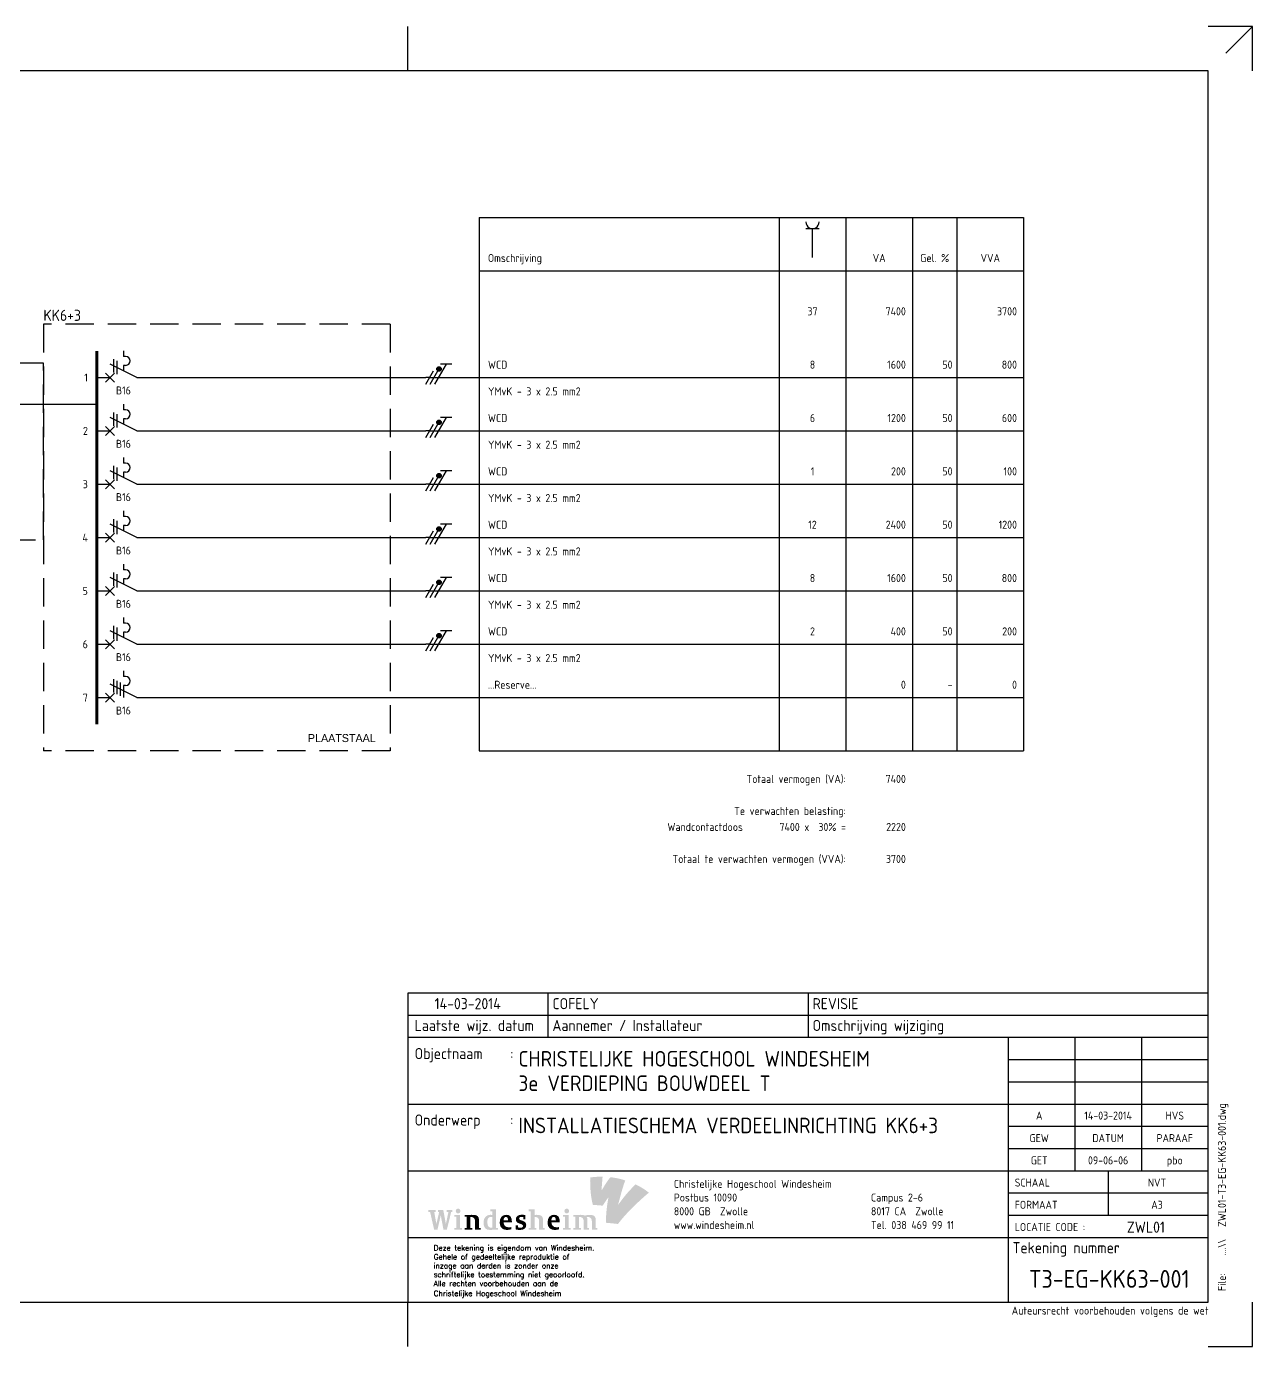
# Model space of a CAD drawing. Header units: millimetres. Extents: x 0 to 420, y 0 to 297.
# Drawn here: x 144.2 to 420, y 0 to 297 of the extents above; entities that cross this region are included whole.
import ezdxf
from ezdxf.enums import TextEntityAlignment as Align

# ---------------------------------------------------------------- set-up
doc = ezdxf.new("R2010")
doc.units = ezdxf.units.MM
doc.linetypes.add('HIDDEN', pattern=[9.525, 6.35, -3.175])
doc.layers.get('0').update_dxf_attribs({"linetype": 'CONTINUOUS'})
for name, color, linetype in [('00att018', 1, 'CONTINUOUS'), ('00att025', 2, 'CONTINUOUS'), ('00att035', 3, 'CONTINUOUS'), ('00att050', 4, 'CONTINUOUS'), ('00kad018', 1, 'CONTINUOUS'), ('00kad025', 2, 'CONTINUOUS'), ('00kad070', 5, 'CONTINUOUS'), ('BL$2----_KADER', 7, 'CONTINUOUS'), ('BL$4----_STEMPEL', 7, 'CONTINUOUS'), ('EL$1----', 3, 'CONTINUOUS'), ('EL$1----__KK6+3', 3, 'CONTINUOUS'), ('LAAG_1', 160, 'CONTINUOUS')]:
    doc.layers.add(name, color=color, linetype=linetype)
doc.styles.add('BURO-018', font='BUROFONT', dxfattribs={"height": 1.8})
doc.styles.add('EDU', font='ROMANS.SHX', dxfattribs={"height": 2.5})
doc.styles.add('ISO', font='isocp.shx')
doc.styles.add('STABICAD-018', font='ISOCP.SHX', dxfattribs={"height": 1.8})

# ---------------------------------------------------------------- blocks, each defined once
blk = doc.blocks.new('a3-windesheim-hor')
at = {"layer": '00kad018', "color": 1}
for p, q in [((230, 287), (230, 297)), ((420, 297), (410, 297)), ((420, 297), (414, 291)), ((420, 287), (420, 297)), ((230, 0), (230, 10)), ((420, 0), (420, 10)), ((410, 0), (420, 0))]:
    blk.add_line(p, q, dxfattribs=at)
at = {"layer": '00kad070', "color": 5}
for p, q in [((410, 287), (20, 287)), ((410, 10), (410, 287)), ((20, 10), (410, 10))]:
    blk.add_line(p, q, dxfattribs=at)
at = {"layer": '00att018', "color": 1, "style": 'ISO'}
blk.add_text('Auteursrecht voorbehouden volgens de wet', height=1.8, dxfattribs=at).set_placement((410.08, 7.2), align=Align.RIGHT)
blk = doc.blocks.new('AI9-BLK4')
at = {"layer": 'LAAG_1'}
h = blk.add_hatch(color=40, dxfattribs=at)
edge = h.paths.add_edge_path()
edge.add_spline(control_points=[(7.13, 7.18), (4.76, 4.71), (2.6, 2.64), (-0.67, -2.09), (0, 0.48), (1.33, 5.88), (2.58, 8.98), (0.66, 9.66), (-2.22, 10.26), (-4.13, 10.42), (-5.47, 8.84), (-7.52, 5.49), (-8.07, 4.43), (-8, 6.89), (-7.74, 9.27), (-7.64, 10.61), (-9.57, 10.7), (-11, 10.61), (-13.21, 10.31), (-13.29, 6), (-13.05, 2.03), (-12.01, -2), (-10.76, -2.09), (-7.6, -2.36), (-7.6, -2.36), (-7.12, -1.66), (-6.13, -0.03), (-4.98, 1.41), (-5.44, -0.9), (-5.87, -4.06), (-6.06, -7.16), (-6.12, -8.14), (-6.15, -9.12), (-6.16, -10.06), (-4.67, -10.18), (-0.96, -10.58), (-0.72, -10.61), (-0.72, -10.61), (-0.71, -10.6), (-0.71, -10.6), (-0.7, -10.59), (-0.7, -10.58), (-0.69, -10.58), (0.69, -8.77), (2.26, -6.96), (3.63, -5.5), (4.7, -4.37), (5.74, -3.33), (6.72, -2.37), (9.27, 0.11), (11.5, 2.08), (13.21, 3.49), (11.03, 5.13), (9.48, 6.13), (7.13, 7.18)], knot_values=[0, 0, 0, 0, 1, 1, 1, 2, 2, 2, 3, 3, 3, 4, 4, 4, 5, 5, 5, 6, 6, 6, 7, 7, 7, 8, 8, 8, 9, 9, 9, 10, 10, 10, 11, 11, 11, 12, 12, 12, 13, 13, 13, 14, 14, 14, 15, 15, 15, 16, 16, 16, 17, 17, 17, 18, 18, 18, 18], degree=3, periodic=0)
h = blk.add_hatch(color=154, dxfattribs=at)
edge = h.paths.add_edge_path()
edge.add_spline(control_points=[(-0.71, -10.6), (-0.71, -10.6), (-0.71, -10.6), (-0.71, -10.6), (-0.74, -10.63), (-0.72, -10.62), (-0.71, -10.6)], knot_values=[0, 0, 0, 0, 1, 1, 1, 2, 2, 2, 2], degree=3, periodic=0)
h = blk.add_hatch(color=154, dxfattribs=at)
edge = h.paths.add_edge_path()
edge.add_spline(control_points=[(-0.71, -10.6), (-0.71, -10.6), (-0.7, -10.6), (-0.7, -10.6), (-0.67, -10.57), (-0.69, -10.59), (-0.71, -10.6)], knot_values=[0, 0, 0, 0, 1, 1, 1, 2, 2, 2, 2], degree=3, periodic=0)
blk = doc.blocks.new('AI9-BLK3')
at = {"layer": 'LAAG_1'}
h = blk.add_hatch(color=154, dxfattribs=at)
edge = h.paths.add_edge_path()
edge.add_spline(control_points=[(-27.78, 3.24), (-27.78, 3.24), (-29.75, -4.72), (-29.75, -4.72), (-29.75, -4.72), (-31.22, -4.72), (-31.22, -4.72), (-31.22, -4.72), (-32.46, 1.79), (-32.46, 1.79), (-32.46, 1.79), (-33.95, -4.72), (-33.95, -4.72), (-33.95, -4.72), (-35.41, -4.72), (-35.41, -4.72), (-35.41, -4.72), (-37.24, 3.24), (-37.24, 3.24), (-37.24, 3.24), (-38.03, 3.24), (-38.03, 3.24), (-38.03, 3.24), (-38.03, 4.16), (-38.03, 4.16), (-38.03, 4.16), (-34.81, 4.16), (-34.81, 4.16), (-34.81, 4.16), (-34.81, 3.24), (-34.81, 3.24), (-34.81, 3.24), (-35.38, 3.24), (-35.38, 3.24), (-35.38, 3.24), (-34.43, -2.11), (-34.43, -2.11), (-34.43, -2.11), (-33.18, 3.26), (-33.18, 3.26), (-33.18, 3.26), (-33.73, 3.26), (-33.73, 3.26), (-33.73, 3.26), (-33.73, 4.16), (-33.73, 4.16), (-33.73, 4.16), (-31.32, 4.16), (-31.32, 4.16), (-31.32, 4.16), (-30.15, -2.11), (-30.15, -2.11), (-30.15, -2.11), (-29.03, 3.24), (-29.03, 3.24), (-29.03, 3.24), (-29.84, 3.24), (-29.84, 3.24), (-29.84, 3.24), (-29.84, 4.16), (-29.84, 4.16), (-29.84, 4.16), (-27.18, 4.16), (-27.18, 4.16), (-27.18, 4.16), (-27.18, 3.24), (-27.18, 3.24), (-27.18, 3.24), (-27.78, 3.24), (-27.78, 3.24)], knot_values=[0, 0, 0, 0, 1, 1, 1, 2, 2, 2, 3, 3, 3, 4, 4, 4, 5, 5, 5, 6, 6, 6, 7, 7, 7, 8, 8, 8, 9, 9, 9, 10, 10, 10, 11, 11, 11, 12, 12, 12, 13, 13, 13, 14, 14, 14, 15, 15, 15, 16, 16, 16, 17, 17, 17, 18, 18, 18, 19, 19, 19, 20, 20, 20, 21, 21, 21, 22, 22, 22, 23, 23, 23, 23], degree=3, periodic=0)
h = blk.add_hatch(color=154, dxfattribs=at)
edge = h.paths.add_edge_path()
edge.add_spline(control_points=[(-26.42, -4.7), (-26.42, -4.7), (-26.42, -3.87), (-26.42, -3.87), (-26.42, -3.87), (-25.47, -3.87), (-25.47, -3.87), (-25.47, -3.87), (-25.47, 1.17), (-25.47, 1.17), (-25.47, 1.17), (-26.42, 1.17), (-26.42, 1.17), (-26.42, 1.17), (-26.42, 1.99), (-26.42, 1.99), (-26.42, 1.99), (-23.75, 1.99), (-23.75, 1.99), (-23.75, 1.99), (-23.75, -3.87), (-23.75, -3.87), (-23.75, -3.87), (-22.88, -3.87), (-22.88, -3.87), (-22.88, -3.87), (-22.88, -4.7), (-22.88, -4.7), (-22.88, -4.7), (-26.42, -4.7), (-26.42, -4.7)], knot_values=[0, 0, 0, 0, 1, 1, 1, 2, 2, 2, 3, 3, 3, 4, 4, 4, 5, 5, 5, 6, 6, 6, 7, 7, 7, 8, 8, 8, 9, 9, 9, 10, 10, 10, 10], degree=3, periodic=0)
edge = h.paths.add_edge_path()
edge.add_spline(control_points=[(-24.66, 2.67), (-25.25, 2.67), (-25.71, 3.15), (-25.71, 3.74), (-25.71, 4.33), (-25.25, 4.79), (-24.66, 4.79), (-24.07, 4.79), (-23.58, 4.33), (-23.58, 3.74), (-23.58, 3.15), (-24.07, 2.67), (-24.66, 2.67)], knot_values=[0, 0, 0, 0, 1, 1, 1, 2, 2, 2, 3, 3, 3, 4, 4, 4, 4], degree=3, periodic=0)
h = blk.add_hatch(color=154, dxfattribs=at)
edge = h.paths.add_edge_path()
edge.add_spline(control_points=[(-17.02, -4.7), (-17.02, -4.7), (-17.02, -0.94), (-17.02, -0.94), (-17.02, -0.3), (-17.19, 0.21), (-17.5, 0.52), (-17.87, 0.9), (-18.34, 1.07), (-18.89, 1.07), (-18.95, 1.07), (-19.03, 1.07), (-19.09, 1.06), (-19.09, 1.06), (-19.09, -3.87), (-19.09, -3.87), (-19.09, -3.87), (-18.24, -3.87), (-18.24, -3.87), (-18.24, -3.87), (-18.24, -4.7), (-18.24, -4.7), (-18.24, -4.7), (-21.72, -4.7), (-21.72, -4.7), (-21.72, -4.7), (-21.72, -3.87), (-21.72, -3.87), (-21.72, -3.87), (-20.8, -3.87), (-20.8, -3.87), (-20.8, -3.87), (-20.8, 1.17), (-20.8, 1.17), (-20.8, 1.17), (-21.72, 1.17), (-21.72, 1.17), (-21.72, 1.17), (-21.72, 1.99), (-21.72, 1.99), (-21.72, 1.99), (-19.44, 1.99), (-19.44, 1.99), (-19.15, 1.99), (-18.89, 2.03), (-18.56, 2.03), (-16.96, 2.03), (-16.32, 1.86), (-15.88, 1.41), (-15.46, 1), (-15.3, 0.57), (-15.3, -0.15), (-15.3, -0.15), (-15.3, -3.87), (-15.3, -3.87), (-15.3, -3.87), (-14.5, -3.87), (-14.5, -3.87), (-14.5, -3.87), (-14.5, -4.7), (-14.5, -4.7), (-14.5, -4.7), (-17.02, -4.7), (-17.02, -4.7)], knot_values=[0, 0, 0, 0, 1, 1, 1, 2, 2, 2, 3, 3, 3, 4, 4, 4, 5, 5, 5, 6, 6, 6, 7, 7, 7, 8, 8, 8, 9, 9, 9, 10, 10, 10, 11, 11, 11, 12, 12, 12, 13, 13, 13, 14, 14, 14, 15, 15, 15, 16, 16, 16, 17, 17, 17, 18, 18, 18, 19, 19, 19, 20, 20, 20, 21, 21, 21, 21], degree=3, periodic=0)
h = blk.add_hatch(color=154, dxfattribs=at)
edge = h.paths.add_edge_path(flags=16)
edge.add_spline(control_points=[(-6.76, -4.7), (-6.76, -4.7), (-6.76, -3.87), (-6.76, -3.87), (-6.76, -3.87), (-7.62, -3.87), (-7.62, -3.87), (-7.62, -3.87), (-7.62, 4.46), (-7.62, 4.46), (-7.62, 4.46), (-10.2, 4.46), (-10.2, 4.46), (-10.2, 4.46), (-10.2, 3.64), (-10.2, 3.64), (-10.2, 3.64), (-9.32, 3.64), (-9.32, 3.64), (-9.32, 3.64), (-9.32, 1.95), (-9.32, 1.95), (-9.59, 2), (-9.79, 2.04), (-10.19, 2.04), (-11.95, 2.04), (-13.23, 0.68), (-13.23, -1.45), (-13.23, -3.83), (-12.29, -4.77), (-10.28, -4.77), (-9.86, -4.77), (-9.32, -4.7), (-9.12, -4.7), (-9.12, -4.7), (-6.76, -4.7), (-6.76, -4.7)], knot_values=[0, 0, 0, 0, 1, 1, 1, 2, 2, 2, 3, 3, 3, 4, 4, 4, 5, 5, 5, 6, 6, 6, 7, 7, 7, 8, 8, 8, 9, 9, 9, 10, 10, 10, 11, 11, 11, 12, 12, 12, 12], degree=3, periodic=0)
edge = h.paths.add_edge_path()
edge.add_spline(control_points=[(-9.28, -3.73), (-9.49, -3.76), (-9.62, -3.78), (-9.79, -3.78), (-10.77, -3.78), (-11.52, -3.12), (-11.52, -1.21), (-11.52, 0.4), (-10.88, 1.06), (-10, 1.06), (-9.71, 1.06), (-9.48, 1.02), (-9.28, 0.97), (-9.28, 0.97), (-9.28, -3.73), (-9.28, -3.73)], knot_values=[0, 0, 0, 0, 1, 1, 1, 2, 2, 2, 3, 3, 3, 4, 4, 4, 5, 5, 5, 5], degree=3, periodic=0)
h = blk.add_hatch(color=154, dxfattribs=at)
edge = h.paths.add_edge_path(flags=16)
edge.add_spline(control_points=[(-0.43, -1.4), (-0.43, 1.03), (-1.16, 2.05), (-3.05, 2.05), (-4.8, 2.05), (-5.93, 0.7), (-5.93, -1.35), (-5.93, -3.59), (-4.75, -4.76), (-2.66, -4.76), (-1.92, -4.76), (-1.25, -4.65), (-0.71, -4.43), (-0.71, -4.43), (-0.71, -3.47), (-0.71, -3.47), (-1.15, -3.57), (-1.59, -3.59), (-2.01, -3.59), (-3.43, -3.59), (-4.18, -2.54), (-4.18, -1.4), (-4.18, -1.4), (-0.43, -1.4), (-0.43, -1.4)], knot_values=[0, 0, 0, 0, 1, 1, 1, 2, 2, 2, 3, 3, 3, 4, 4, 4, 5, 5, 5, 6, 6, 6, 7, 7, 7, 8, 8, 8, 8], degree=3, periodic=0)
edge = h.paths.add_edge_path()
edge.add_spline(control_points=[(-2.19, -0.48), (-2.19, -0.48), (-4.21, -0.48), (-4.21, -0.48), (-4.21, 0.48), (-3.76, 1.08), (-3.17, 1.08), (-2.58, 1.08), (-2.19, 0.63), (-2.19, -0.48)], knot_values=[0, 0, 0, 0, 1, 1, 1, 2, 2, 2, 3, 3, 3, 3], degree=3, periodic=0)
h = blk.add_hatch(color=154, dxfattribs=at)
edge = h.paths.add_edge_path()
edge.add_spline(control_points=[(3.18, -4.79), (2.42, -4.79), (1.53, -4.63), (1.31, -4.55), (1.31, -4.55), (1.31, -2.67), (1.31, -2.67), (1.31, -2.67), (2.34, -2.67), (2.34, -2.67), (2.34, -2.67), (2.34, -3.62), (2.34, -3.62), (2.58, -3.7), (2.94, -3.79), (3.32, -3.79), (4.14, -3.79), (4.53, -3.52), (4.53, -3.03), (4.53, -2.53), (4.09, -2.3), (3.53, -2.1), (3.53, -2.1), (2.71, -1.81), (2.71, -1.81), (1.84, -1.5), (1.32, -0.99), (1.32, 0.08), (1.32, 1.19), (2.31, 2.08), (3.93, 2.08), (4.57, 2.08), (5.29, 2), (5.66, 1.88), (5.66, 1.88), (5.66, 0.04), (5.66, 0.04), (5.66, 0.04), (4.69, 0.04), (4.69, 0.04), (4.69, 0.04), (4.69, 1), (4.69, 1), (4.43, 1.07), (4.17, 1.11), (3.89, 1.11), (3.16, 1.11), (2.8, 0.83), (2.8, 0.37), (2.8, -0.04), (3.05, -0.24), (3.64, -0.43), (3.64, -0.43), (4.44, -0.7), (4.44, -0.7), (5.37, -1.01), (6, -1.57), (6, -2.6), (6, -4), (4.84, -4.79), (3.18, -4.79)], knot_values=[0, 0, 0, 0, 1, 1, 1, 2, 2, 2, 3, 3, 3, 4, 4, 4, 5, 5, 5, 6, 6, 6, 7, 7, 7, 8, 8, 8, 9, 9, 9, 10, 10, 10, 11, 11, 11, 12, 12, 12, 13, 13, 13, 14, 14, 14, 15, 15, 15, 16, 16, 16, 17, 17, 17, 18, 18, 18, 19, 19, 19, 20, 20, 20, 20], degree=3, periodic=0)
h = blk.add_hatch(color=154, dxfattribs=at)
edge = h.paths.add_edge_path()
edge.add_spline(control_points=[(11.81, -4.7), (11.81, -4.7), (11.81, -1.02), (11.81, -1.02), (11.81, -0.32), (11.67, 0.19), (11.34, 0.52), (10.95, 0.91), (10.48, 1.07), (9.97, 1.07), (9.88, 1.07), (9.79, 1.06), (9.75, 1.06), (9.75, 1.06), (9.75, -3.87), (9.75, -3.87), (9.75, -3.87), (10.59, -3.87), (10.59, -3.87), (10.59, -3.87), (10.59, -4.7), (10.59, -4.7), (10.59, -4.7), (7.11, -4.7), (7.11, -4.7), (7.11, -4.7), (7.11, -3.87), (7.11, -3.87), (7.11, -3.87), (8.03, -3.87), (8.03, -3.87), (8.03, -3.87), (8.03, 3.64), (8.03, 3.64), (8.03, 3.64), (7.16, 3.64), (7.16, 3.64), (7.16, 3.64), (7.16, 4.46), (7.16, 4.46), (7.16, 4.46), (9.75, 4.46), (9.75, 4.46), (9.75, 4.46), (9.75, 1.99), (9.75, 1.99), (9.93, 2), (10.23, 2.03), (10.54, 2.03), (11.88, 2.03), (12.52, 1.84), (12.96, 1.4), (13.39, 0.97), (13.53, 0.51), (13.53, -0.15), (13.53, -0.15), (13.53, -3.87), (13.53, -3.87), (13.53, -3.87), (14.34, -3.87), (14.34, -3.87), (14.34, -3.87), (14.34, -4.7), (14.34, -4.7), (14.34, -4.7), (11.81, -4.7), (11.81, -4.7)], knot_values=[0, 0, 0, 0, 1, 1, 1, 2, 2, 2, 3, 3, 3, 4, 4, 4, 5, 5, 5, 6, 6, 6, 7, 7, 7, 8, 8, 8, 9, 9, 9, 10, 10, 10, 11, 11, 11, 12, 12, 12, 13, 13, 13, 14, 14, 14, 15, 15, 15, 16, 16, 16, 17, 17, 17, 18, 18, 18, 19, 19, 19, 20, 20, 20, 21, 21, 21, 22, 22, 22, 22], degree=3, periodic=0)
h = blk.add_hatch(color=154, dxfattribs=at)
edge = h.paths.add_edge_path(flags=16)
edge.add_spline(control_points=[(21.09, -1.4), (21.09, 1.03), (20.36, 2.05), (18.47, 2.05), (16.72, 2.05), (15.6, 0.7), (15.6, -1.35), (15.6, -3.59), (16.77, -4.76), (18.87, -4.76), (19.6, -4.76), (20.27, -4.65), (20.81, -4.43), (20.81, -4.43), (20.81, -3.47), (20.81, -3.47), (20.37, -3.57), (19.93, -3.59), (19.52, -3.59), (18.09, -3.59), (17.35, -2.54), (17.35, -1.4), (17.35, -1.4), (21.09, -1.4), (21.09, -1.4)], knot_values=[0, 0, 0, 0, 1, 1, 1, 2, 2, 2, 3, 3, 3, 4, 4, 4, 5, 5, 5, 6, 6, 6, 7, 7, 7, 8, 8, 8, 8], degree=3, periodic=0)
edge = h.paths.add_edge_path()
edge.add_spline(control_points=[(19.33, -0.48), (19.33, -0.48), (17.31, -0.48), (17.31, -0.48), (17.31, 0.48), (17.76, 1.08), (18.35, 1.08), (18.94, 1.08), (19.33, 0.63), (19.33, -0.48)], knot_values=[0, 0, 0, 0, 1, 1, 1, 2, 2, 2, 3, 3, 3, 3], degree=3, periodic=0)
h = blk.add_hatch(color=154, dxfattribs=at)
edge = h.paths.add_edge_path()
edge.add_spline(control_points=[(22.47, -4.7), (22.47, -4.7), (22.47, -3.87), (22.47, -3.87), (22.47, -3.87), (23.42, -3.87), (23.42, -3.87), (23.42, -3.87), (23.42, 1.17), (23.42, 1.17), (23.42, 1.17), (22.47, 1.17), (22.47, 1.17), (22.47, 1.17), (22.47, 1.99), (22.47, 1.99), (22.47, 1.99), (25.13, 1.99), (25.13, 1.99), (25.13, 1.99), (25.13, -3.87), (25.13, -3.87), (25.13, -3.87), (26, -3.87), (26, -3.87), (26, -3.87), (26, -4.7), (26, -4.7), (26, -4.7), (22.47, -4.7), (22.47, -4.7)], knot_values=[0, 0, 0, 0, 1, 1, 1, 2, 2, 2, 3, 3, 3, 4, 4, 4, 5, 5, 5, 6, 6, 6, 7, 7, 7, 8, 8, 8, 9, 9, 9, 10, 10, 10, 10], degree=3, periodic=0)
edge = h.paths.add_edge_path()
edge.add_spline(control_points=[(24.23, 2.67), (23.64, 2.67), (23.18, 3.15), (23.18, 3.74), (23.18, 4.33), (23.64, 4.79), (24.23, 4.79), (24.82, 4.79), (25.31, 4.33), (25.31, 3.74), (25.31, 3.15), (24.82, 2.67), (24.23, 2.67)], knot_values=[0, 0, 0, 0, 1, 1, 1, 2, 2, 2, 3, 3, 3, 4, 4, 4, 4], degree=3, periodic=0)
h = blk.add_hatch(color=154, dxfattribs=at)
edge = h.paths.add_edge_path()
edge.add_spline(control_points=[(35.52, -4.7), (35.52, -4.7), (35.52, -0.89), (35.52, -0.89), (35.52, -0.3), (35.34, 0.21), (35.04, 0.52), (34.66, 0.9), (34.24, 1.07), (33.55, 1.07), (33.41, 1.07), (33.28, 1.05), (33.17, 1.03), (33.4, 0.83), (33.52, 0.35), (33.52, -0.07), (33.52, -0.07), (33.52, -3.87), (33.52, -3.87), (33.52, -3.87), (34.3, -3.87), (34.3, -3.87), (34.3, -3.87), (34.3, -4.7), (34.3, -4.7), (34.3, -4.7), (31.82, -4.7), (31.82, -4.7), (31.82, -4.7), (31.82, -0.89), (31.82, -0.89), (31.82, -0.18), (31.64, 0.24), (31.34, 0.53), (30.95, 0.92), (30.5, 1.07), (30.01, 1.07), (29.96, 1.07), (29.9, 1.06), (29.8, 1.06), (29.8, 1.06), (29.8, -3.87), (29.8, -3.87), (29.8, -3.87), (30.64, -3.87), (30.64, -3.87), (30.64, -3.87), (30.64, -4.7), (30.64, -4.7), (30.64, -4.7), (27.17, -4.7), (27.17, -4.7), (27.17, -4.7), (27.17, -3.87), (27.17, -3.87), (27.17, -3.87), (28.09, -3.87), (28.09, -3.87), (28.09, -3.87), (28.09, 1.17), (28.09, 1.17), (28.09, 1.17), (27.17, 1.17), (27.17, 1.17), (27.17, 1.17), (27.17, 1.99), (27.17, 1.99), (27.17, 1.99), (29.58, 1.99), (29.58, 1.99), (29.86, 1.99), (30.2, 2.03), (30.42, 2.03), (31.35, 2.03), (31.94, 1.93), (32.49, 1.67), (32.96, 1.86), (33.67, 2.01), (34.45, 2.01), (35.63, 2.01), (36.25, 1.82), (36.67, 1.4), (37.08, 0.99), (37.23, 0.53), (37.23, -0.08), (37.23, -0.08), (37.23, -3.87), (37.23, -3.87), (37.23, -3.87), (38.03, -3.87), (38.03, -3.87), (38.03, -3.87), (38.03, -4.7), (38.03, -4.7), (38.03, -4.7), (35.52, -4.7), (35.52, -4.7)], knot_values=[0, 0, 0, 0, 1, 1, 1, 2, 2, 2, 3, 3, 3, 4, 4, 4, 5, 5, 5, 6, 6, 6, 7, 7, 7, 8, 8, 8, 9, 9, 9, 10, 10, 10, 11, 11, 11, 12, 12, 12, 13, 13, 13, 14, 14, 14, 15, 15, 15, 16, 16, 16, 17, 17, 17, 18, 18, 18, 19, 19, 19, 20, 20, 20, 21, 21, 21, 22, 22, 22, 23, 23, 23, 24, 24, 24, 25, 25, 25, 26, 26, 26, 27, 27, 27, 28, 28, 28, 29, 29, 29, 30, 30, 30, 31, 31, 31, 32, 32, 32, 32], degree=3, periodic=0)
blk = doc.blocks.new('CHW_ONDERHOEK')
at = {"layer": '00kad025', "color": 2}
for p, q in [((-190, 79.5), (-190, 69.5)), ((-10, 79.5), (-190, 79.5)), ((-158.5, 79.5), (-158.5, 69.5)), ((-100, 79.5), (-100, 69.5)), ((-10, 74.5), (-190, 74.5)), ((-40, 69.5), (-40, 39.5)), ((-25, 69.5), (-25, 39.5)), ((-10, 64.5), (-55, 64.5)), ((-10, 59.5), (-55, 59.5)), ((-10, 54.5), (-55, 54.5)), ((-10, 49.5), (-55, 49.5)), ((-32.5, 39.5), (-32.5, 34.5)), ((-32.5, 34.5), (-32.5, 29.5))]:
    blk.add_line(p, q, dxfattribs=at)
at = {"layer": '00kad070', "color": 5}
for p, q in [((-10, 69.5), (-190, 69.5)), ((-190, 69.5), (-190, 10)), ((-55, 69.5), (-55, 10)), ((-55, 54.5), (-190, 54.5)), ((-10, 44.5), (-55, 44.5)), ((-10, 39.5), (-190, 39.5)), ((-10, 34.5), (-55, 34.5)), ((-10, 29.5), (-55, 29.5)), ((-55, 24.5), (-190, 24.5)), ((-10, 24.5), (-55, 24.5))]:
    blk.add_line(p, q, dxfattribs=at)
at = {"color": 7, "xscale": 0.5, "yscale": 0.5, "zscale": 0.5}
for name, p in [('AI9-BLK4', (-142.4, 32.89)), ('AI9-BLK3', (-166.39, 28.63))]:
    blk.add_blockref(name, p, dxfattribs=at)
at = {"color": 1, "style": 'ISO'}
for s, p in [('Christelijke Hogeschool Windesheim', (-130.19, 35.71)), ('Postbus 10090', (-130.19, 32.63)), ('Campus 2-6', (-85.85, 32.63)), ('8000 GB  Zwolle', (-130.19, 29.54)), ('8017 CA  Zwolle', (-85.85, 29.54)), ('www.windesheim.nl', (-130.19, 26.45)), ('Tel. 038 469 99 11', (-85.85, 26.45))]:
    blk.add_text(s, height=1.8, dxfattribs=at).set_placement(p)
at = {"layer": '00att018', "color": 1, "style": 'ISO'}
for s, p in [('GEW', (-48, 46)), ('DATUM', (-32.5, 46)), ('PARAAF', (-17.5, 46)), ('GET', (-48, 41))]:
    blk.add_text(s, height=1.8, dxfattribs=at).set_placement(p, align=Align.CENTER)
for s, p in [('SCHAAL', (-53.5, 36)), ('FORMAAT', (-53.5, 31))]:
    blk.add_text(s, height=1.8, dxfattribs=at).set_placement(p)
at = {"layer": '00att018', "color": 1, "style": 'ISO', "width": 0.9}
blk.add_text('....\\\\', height=1.8, rotation=90, dxfattribs=at).set_placement((-6, 20.5))
at = {"layer": '00att018', "color": 1, "linetype": 'Continuous', "style": 'EDU'}
for s, p in [('Gehele of gedeeltelijke reproduktie of', (-184.2, 19.6)), ('Deze tekening is eigendom van Windesheim.', (-184.2, 21.6)), ('inzage aan derden is zonder onze', (-184.2, 17.6)), ('schriftelijke toestemming niet geoorloofd.', (-184.2, 15.6)), ('Alle rechten voorbehouden aan de', (-184.2, 13.6)), ('Christelijke Hogeschool Windesheim', (-184.2, 11.38))]:
    blk.add_text(s, height=1.2, dxfattribs=at).set_placement(p)
at = {"layer": '00att018', "color": 1, "style": 'ISO'}
blk.add_text('File:', height=1.8, rotation=90, dxfattribs=at).set_placement((-6, 12.5))
for tag, p in [('WZ_CODED', (-48, 66.07)), ('WZ_DATUMD', (-32.5, 66.07)), ('WZ_WZGOEDD', (-17.5, 66.07)), ('WZ_CODEC', (-48, 61.07)), ('WZ_DATUMC', (-32.5, 61.07)), ('WZ_WZGOEDC', (-17.5, 61.07)), ('WZ_CODEB', (-48, 56.07)), ('WZ_DATUMB', (-32.5, 56.07)), ('WZ_WZGOEDB', (-17.5, 56.07)), ('WZ_CODEA', (-48, 51.07)), ('WZ_DATUMA', (-32.5, 51.07)), ('WZ_WZGOEDA', (-17.5, 51.07)), ('TKDATCREAT', (-32.5, 41)), ('TKINIT', (-17.5, 41)), ('TKSCHAAL', (-21.5, 36)), ('TKFORMAAT', (-21.5, 31))]:
    blk.add_attdef(tag, text='', height=1.8, dxfattribs=at).set_placement(p, align=Align.CENTER)
blk.add_attdef('DWGNAME', (-6, 26.93), '', height=1.8, rotation=90, dxfattribs=at)
at = {"layer": '00att025', "color": 2, "style": 'ISO'}
for s, p in [('Objectnaam', (-188.5, 64.67)), ('Onderwerp', (-188.5, 49.72)), ('Tekening nummer', (-54, 21))]:
    blk.add_text(s, height=2.5, dxfattribs=at).set_placement(p)
at = {"layer": '00att025', "style": 'ISO'}
for p in [(-167.02, 64.67), (-167.02, 49.78)]:
    blk.add_text(':', height=2.5, dxfattribs=at).set_placement(p)
at = {"layer": '00att025', "color": 1, "style": 'ISO'}
blk.add_text('LOCATIE CODE :', height=1.8, dxfattribs=at).set_placement((-53.5, 26))
at = {"layer": '00att025', "color": 2, "style": 'ISO'}
for tag, p in [('WZ_DATUM', (-184, 75.9)), ('WZ_AANNEMER_INSTALATEUR', (-157.5, 75.9)), ('WZ_OMSCHR', (-99, 75.9))]:
    blk.add_attdef(tag, p, '', height=2.5, dxfattribs=at)
at = {"layer": '00att025', "color": 3, "style": 'ISO'}
blk.add_attdef('TKVRIJ2', text='', height=2.5, dxfattribs=at).set_placement((-24, 25.62), align=Align.CENTER)
at = {"layer": '00att035', "color": 3, "style": 'ISO'}
for s, p in [('Laatste wijz. datum', (-188.5, 71)), ('Aannemer / Installateur', (-157.5, 71)), ('Omschrijving wijziging', (-99, 71))]:
    blk.add_text(s, height=2.5, dxfattribs=at).set_placement(p)
for tag, p in [('PROMSCHR', (-165.14, 63)), ('TK1OMSCHR', (-165.14, 57.5)), ('TK2OMSCHR', (-165.14, 48)), ('TKVRIJ1', (-165.14, 42.5))]:
    blk.add_attdef(tag, p, '', height=3.5, dxfattribs=at)
at = {"layer": '00att050', "color": 4, "style": 'ISO'}
blk.add_attdef('TKFASE', text='', height=5, dxfattribs=at).set_placement((-14.5, 82), align=Align.RIGHT)
blk.add_attdef('TKTEKNR', text='', height=5, dxfattribs=at).set_placement((-32.25, 13.23), align=Align.CENTER)
blk = doc.blocks.new('P-N-PE_3')
at = {"color": 0, "linetype": 'Continuous'}
for p, q in [((0, 0.87), (0, 6.17)), ((-3, 5.85), (-3, 3.35)), ((-3, 4.6), (1.5, 2)), ((1.5, 1), (-1.5, 2.73)), ((1.5, 0), (-1.5, 1.73)), ((0, 0.87), (0, 0))]:
    blk.add_line(p, q, dxfattribs=at)
at = {"color": 0, "linetype": 'Continuous', "const_width": 0.5}
blk.add_lwpolyline([(-1.68, 2.98, 1), (-2.18, 2.98, 1)], format="xyb", close=True, dxfattribs=at)
at = {"color": 0, "linetype": 'Continuous'}
blk.add_circle((-1.93, 2.98), 0.5, dxfattribs=at)
blk = doc.blocks.new('B3')
at = {"color": 0, "linetype": 'Continuous'}
for p, q in [((0, 9), (0, 21)), ((0, 9), (-3, 3)), ((-6, 6), (-4.75, 6)), ((-4.75, 6.5), (-4.75, 6)), ((-2.75, 6.5), (-2.75, 6)), ((-2.75, 6), (-1.5, 6)), ((-4.125, 3.75), (-1.125, 3.75)), ((-3.75, 4.5), (-0.75, 4.5)), ((-1, 4), (1, 2)), ((-1, 2), (1, 4)), ((0, 0), (0, 3))]:
    blk.add_line(p, q, dxfattribs=at)
blk.add_arc((-3.75, 6.5), 1, 0, 180, dxfattribs=at)
at = {"color": 1, "style": 'BURO-018'}
blk.add_attdef('FREEFIELD1', (-3, 12), '', height=1.8, rotation=90, dxfattribs=at)
at = {"color": 1, "linetype": 'Continuous', "style": 'BURO-018'}
blk.add_attdef('AUTOMATICFUSE', text='', height=1.8, rotation=90, dxfattribs=at).set_placement((2, 6), align=Align.TOP_CENTER)
blk = doc.blocks.new('m1')
at = {"color": 0, "linetype": 'Continuous'}
blk.add_line((0, 21), (0, 33), dxfattribs=at)
blk = doc.blocks.new('b1s')
at = {"color": 0, "linetype": 'Continuous'}
blk.add_line((0, 33), (0, 54), dxfattribs=at)
blk = doc.blocks.new('m1s')
at = {"color": 0, "linetype": 'Continuous'}
blk.add_line((0, 54), (0, 66), dxfattribs=at)
blk = doc.blocks.new('B5')
at = {"color": 0, "linetype": 'Continuous'}
for p, q in [((0, 9), (0, 21)), ((0, 9), (-3, 3)), ((-6, 6), (-4.75, 6)), ((-4.75, 6.5), (-4.75, 6)), ((-2.75, 6.5), (-2.75, 6)), ((-2.75, 6), (0, 6)), ((-4.125, 3.75), (-1.125, 3.75)), ((-3.75, 4.5), (-0.75, 4.5)), ((-3.375, 5.25), (-0.375, 5.25)), ((-1, 2), (1, 4)), ((-1, 4), (1, 2)), ((0, 0), (0, 3))]:
    blk.add_line(p, q, dxfattribs=at)
blk.add_arc((-3.75, 6.5), 1, 0, 180, dxfattribs=at)
at = {"color": 1, "style": 'BURO-018'}
blk.add_attdef('FREEFIELD1', (-3, 12), '', height=1.8, rotation=90, dxfattribs=at)
at = {"color": 1, "linetype": 'Continuous', "style": 'BURO-018'}
blk.add_attdef('AUTOMATICFUSE', text='', height=1.8, rotation=90, dxfattribs=at).set_placement((2, 6), align=Align.TOP_CENTER)
blk = doc.blocks.new('COLUMN_POWERTYPE_6')
at = {"color": 0, "linetype": 'Continuous'}
for p, q in [((-3.5, -1.5), (-3.5, 1.5)), ((3, 0), (-3.5, 0))]:
    blk.add_line(p, q, dxfattribs=at)
blk.add_arc((-5, 0), 1.5, 270, 90, dxfattribs=at)

msp = doc.modelspace()

# ---------------------------------------------------------------- linework, layer by layer
at = {"layer": 'EL$1----', "ltscale": 0.2}
msp.add_line((140.34, 212), (160, 212), dxfattribs=at)
at = {"layer": 'EL$1----', "color": 1, "linetype": 'HIDDEN'}
msp.add_lwpolyline([(148, 221.27), (111.27, 221.27), (111.27, 181.52), (148, 181.52)], close=True, dxfattribs=at)
at = {"layer": 'EL$1----__KK6+3', "color": 1}
for p, q in [((246, 254), (246, 134)), ((246, 254), (368.5, 254)), ((313.5, 254), (313.5, 134)), ((328.5, 254), (328.5, 134)), ((343.5, 254), (343.5, 134)), ((353.5, 254), (353.5, 134)), ((368.5, 254), (368.5, 134)), ((246, 242), (368.5, 242)), ((246, 134), (368.5, 134))]:
    msp.add_line(p, q, dxfattribs=at)
at = {"layer": 'EL$1----__KK6+3', "color": 1, "linetype": 'HIDDEN'}
for p, q in [((148, 230), (148, 134)), ((226, 230), (148, 230)), ((226, 230), (226, 134)), ((226, 134), (148, 134))]:
    msp.add_line(p, q, dxfattribs=at)
at = {"layer": 'EL$1----__KK6+3'}
for p, q in [((226, 218), (234, 218)), ((240.17, 218), (246, 218)), ((246, 218), (368.5, 218)), ((226, 206), (234, 206)), ((240.17, 206), (246, 206)), ((246, 206), (368.5, 206)), ((226, 194), (234, 194)), ((240.17, 194), (246, 194)), ((246, 194), (368.5, 194)), ((226, 182), (234, 182)), ((240.17, 182), (246, 182)), ((246, 182), (368.5, 182)), ((226, 170), (234, 170)), ((240.17, 170), (246, 170)), ((246, 170), (368.5, 170)), ((226, 158), (234, 158)), ((240.17, 158), (246, 158)), ((246, 158), (368.5, 158)), ((226, 146), (246, 146)), ((246, 146), (368.5, 146))]:
    msp.add_line(p, q, dxfattribs=at)
for points in [[(160, 212, 0.7, 0.7, 0), (160, 224, 0.7, 0.7, 0)], [(160, 200, 0.7, 0.7, 0), (160, 212, 0.7, 0.7, 0)], [(160, 188, 0.7, 0.7, 0), (160, 200, 0.7, 0.7, 0)], [(160, 176, 0.7, 0.7, 0), (160, 188, 0.7, 0.7, 0)], [(160, 164, 0.7, 0.7, 0), (160, 176, 0.7, 0.7, 0)], [(160, 152, 0.7, 0.7, 0), (160, 164, 0.7, 0.7, 0)], [(160, 140, 0.7, 0.7, 0), (160, 152, 0.7, 0.7, 0)]]:
    msp.add_lwpolyline(points, format="xyseb", dxfattribs=at)

# ---------------------------------------------------------------- block references
at = {"layer": 'BL$2----_KADER'}
msp.add_blockref('a3-windesheim-hor', (0, 0), dxfattribs=at)
at = {"layer": 'BL$4----_STEMPEL'}
ref = msp.add_blockref('CHW_ONDERHOEK', (420, 0), dxfattribs=at)
ref.add_attrib('TKTEKNR', 'T3-EG-KK63-001', dxfattribs={"layer": '00att050', "color": 4, "height": 4, "style": 'ISO'}).set_placement((387.75, 13.23), align=Align.CENTER)
ref.add_attrib('WZ_CODEA', 'A', dxfattribs={"layer": '00att018', "color": 1, "height": 1.8, "style": 'ISO'}).set_placement((372, 51.07), align=Align.CENTER)
ref.add_attrib('WZ_DATUMA', '14-03-2014', dxfattribs={"layer": '00att018', "color": 1, "height": 1.8, "style": 'ISO'}).set_placement((387.5, 51.07), align=Align.CENTER)
ref.add_attrib('WZ_WZGOEDA', 'HVS', dxfattribs={"layer": '00att018', "color": 1, "height": 1.8, "style": 'ISO'}).set_placement((402.5, 51.07), align=Align.CENTER)
ref.add_attrib('TKDATCREAT', '09-06-06', dxfattribs={"layer": '00att018', "color": 1, "height": 1.8, "style": 'ISO'}).set_placement((387.5, 41), align=Align.CENTER)
ref.add_attrib('TKINIT', 'pbo', dxfattribs={"layer": '00att018', "color": 1, "height": 1.8, "style": 'ISO'}).set_placement((402.5, 41), align=Align.CENTER)
ref.add_attrib('TKSCHAAL', 'NVT', dxfattribs={"layer": '00att018', "color": 1, "height": 1.8, "style": 'ISO'}).set_placement((398.5, 36), align=Align.CENTER)
ref.add_attrib('TKFORMAAT', 'A3', dxfattribs={"layer": '00att018', "color": 1, "height": 1.8, "style": 'ISO'}).set_placement((398.5, 31), align=Align.CENTER)
ref.add_attrib('TKVRIJ2', 'ZWL01', dxfattribs={"layer": '00att025', "color": 3, "height": 2.5, "style": 'ISO'}).set_placement((396, 25.62), align=Align.CENTER)
ref.add_attrib('PROMSCHR', 'CHRISTELIJKE HOGESCHOOL WINDESHEIM', (254.86, 63), dxfattribs={"layer": '00att035', "color": 3, "height": 3.5, "style": 'ISO'})
ref.add_attrib('TK2OMSCHR', 'INSTALLATIESCHEMA VERDEELINRICHTING KK6+3', (254.86, 48), dxfattribs={"layer": '00att035', "color": 3, "height": 3.5, "style": 'ISO'})
ref.add_attrib('TKFILE', 'ZWL01-T3-EG-KK63-001.dwg', (414, 26.93), dxfattribs={"layer": '00att018', "color": 1, "height": 1.8, "rotation": 90, "style": 'ISO'})
ref.add_attrib('TK1OMSCHR', '3e VERDIEPING BOUWDEEL T', (254.86, 57.5), dxfattribs={"layer": '00att035', "color": 3, "height": 3.5, "style": 'ISO'})
ref.add_attrib('WZ_DATUM', '14-03-2014', (236, 75.9), dxfattribs={"layer": '00att025', "color": 2, "height": 2.5, "style": 'ISO'})
ref.add_attrib('WZ_AANNEMER_INSTALATEUR', 'COFELY', (262.5, 75.9), dxfattribs={"layer": '00att025', "color": 2, "height": 2.5, "style": 'ISO'})
ref.add_attrib('WZ_OMSCHR', 'REVISIE', (321, 75.9), dxfattribs={"layer": '00att025', "color": 2, "height": 2.5, "style": 'ISO'})
at = {"layer": 'EL$1----__KK6+3', "rotation": 270}
for name, p in [('COLUMN_POWERTYPE_6', (321, 248)), ('P-N-PE_3', (234, 218)), ('m1', (160, 218)), ('b1s', (160, 218)), ('m1s', (160, 218)), ('P-N-PE_3', (234, 206)), ('m1', (160, 206)), ('b1s', (160, 206)), ('m1s', (160, 206)), ('P-N-PE_3', (234, 194)), ('m1', (160, 194)), ('b1s', (160, 194)), ('m1s', (160, 194)), ('P-N-PE_3', (234, 182)), ('m1', (160, 182)), ('b1s', (160, 182)), ('m1s', (160, 182)), ('P-N-PE_3', (234, 170)), ('m1', (160, 170)), ('b1s', (160, 170)), ('m1s', (160, 170)), ('P-N-PE_3', (234, 158)), ('m1', (160, 158)), ('b1s', (160, 158)), ('m1s', (160, 158)), ('m1', (160, 146)), ('b1s', (160, 146)), ('m1s', (160, 146))]:
    msp.add_blockref(name, p, dxfattribs=at)
at = {"layer": 'EL$1----__KK6+3'}
ref = msp.add_blockref('B3', (160, 218), dxfattribs=dict(at, rotation=270))
ref.add_attrib('AUTOMATICFUSE', 'B16', dxfattribs={"layer": 'EL$1----', "color": 1, "height": 1.8, "style": 'STABICAD-018'}).set_placement((166, 216), align=Align.TOP_CENTER)
ref = msp.add_blockref('B3', (160, 206), dxfattribs=dict(at, rotation=270))
ref.add_attrib('AUTOMATICFUSE', 'B16', dxfattribs={"layer": 'EL$1----', "color": 1, "height": 1.8, "style": 'STABICAD-018'}).set_placement((166, 204), align=Align.TOP_CENTER)
ref = msp.add_blockref('B3', (160, 194), dxfattribs=dict(at, rotation=270))
ref.add_attrib('AUTOMATICFUSE', 'B16', dxfattribs={"layer": 'EL$1----', "color": 1, "height": 1.8, "style": 'STABICAD-018'}).set_placement((166, 192), align=Align.TOP_CENTER)
ref = msp.add_blockref('B3', (160, 182), dxfattribs=dict(at, rotation=270))
ref.add_attrib('AUTOMATICFUSE', 'B16', dxfattribs={"layer": 'EL$1----', "color": 1, "height": 1.8, "style": 'STABICAD-018'}).set_placement((166, 180), align=Align.TOP_CENTER)
ref = msp.add_blockref('B3', (160, 170), dxfattribs=dict(at, rotation=270))
ref.add_attrib('AUTOMATICFUSE', 'B16', dxfattribs={"layer": 'EL$1----', "color": 1, "height": 1.8, "style": 'STABICAD-018'}).set_placement((166, 168), align=Align.TOP_CENTER)
ref = msp.add_blockref('B3', (160, 158), dxfattribs=dict(at, rotation=270))
ref.add_attrib('AUTOMATICFUSE', 'B16', dxfattribs={"layer": 'EL$1----', "color": 1, "height": 1.8, "style": 'STABICAD-018'}).set_placement((166, 156), align=Align.TOP_CENTER)
ref = msp.add_blockref('B5', (160, 146), dxfattribs=dict(at, rotation=270))
ref.add_attrib('AUTOMATICFUSE', 'B16', dxfattribs={"layer": 'EL$1----', "color": 1, "height": 1.8, "style": 'STABICAD-018'}).set_placement((166, 144), align=Align.TOP_CENTER)

# ---------------------------------------------------------------- texts
at = {"layer": 'EL$1----', "color": 1, "style": 'BURO-018'}
msp.add_text('PLAATSTAAL', height=1.8, dxfattribs=at).set_placement((207.5, 136))
at = {"layer": 'EL$1----__KK6+3', "color": 1, "style": 'STABICAD-018'}
for s, p in [('Omschrijving', (248, 244)), ('WCD', (248, 220)), ('YMvK - 3 x 2.5 mm2', (248, 214)), ('WCD', (248, 208)), ('YMvK - 3 x 2.5 mm2', (248, 202)), ('WCD', (248, 196)), ('YMvK - 3 x 2.5 mm2', (248, 190)), ('WCD', (248, 184)), ('YMvK - 3 x 2.5 mm2', (248, 178)), ('WCD', (248, 172)), ('YMvK - 3 x 2.5 mm2', (248, 166)), ('WCD', (248, 160)), ('YMvK - 3 x 2.5 mm2', (248, 154)), ('...Reserve...', (248, 148))]:
    msp.add_text(s, height=1.8, dxfattribs=at).set_placement(p)
for s, p in [('VA', (336, 244)), ('Gel. %', (348.5, 244)), ('VVA', (361, 244)), ('37', (321, 232)), ('8', (321, 220)), ('6', (321, 208)), ('1', (321, 196)), ('12', (321, 184)), ('8', (321, 172)), ('2', (321, 160))]:
    msp.add_text(s, height=1.8, dxfattribs=at).set_placement(p, align=Align.CENTER)
at = {"layer": 'EL$1----__KK6+3', "color": 2, "style": 'STABICAD-018'}
msp.add_text('KK6+3', height=2.5, dxfattribs=at).set_placement((148, 230), align=Align.BOTTOM_LEFT)
at = {"layer": 'EL$1----__KK6+3', "color": 1, "style": 'STABICAD-018'}
for s, p in [('7400', (342, 232)), ('3700', (367, 232)), ('1600', (342, 220)), ('50', (352.5, 220)), ('800', (367, 220)), ('1200', (342, 208)), ('50', (352.5, 208)), ('600', (367, 208)), ('200', (342, 196)), ('50', (352.5, 196)), ('100', (367, 196)), ('2400', (342, 184)), ('50', (352.5, 184)), ('1200', (367, 184)), ('1600', (342, 172)), ('50', (352.5, 172)), ('800', (367, 172)), ('400', (342, 160)), ('50', (352.5, 160)), ('200', (367, 160)), ('0', (342, 148)), ('-', (352.5, 148)), ('0', (367, 148)), ('Totaal vermogen (VA):', (328.5, 126.8)), ('7400', (342, 126.8)), ('Te verwachten belasting:', (328.5, 119.6)), ('Wandcontactdoos        7400 x  30% =', (328.5, 116)), ('2220', (342, 116)), ('Totaal te verwachten vermogen (VVA):', (328.5, 108.8)), ('3700', (342, 108.8))]:
    msp.add_text(s, height=1.8, dxfattribs=at).set_placement(p, align=Align.RIGHT)
for s, p in [('1', (158, 218)), ('2', (158, 206)), ('3', (158, 194)), ('4', (158, 182)), ('5', (158, 170)), ('6', (158, 158)), ('7', (158, 146))]:
    msp.add_text(s, height=1.8, dxfattribs=at).set_placement(p, align=Align.MIDDLE_RIGHT)

doc.saveas('drawing.dxf')
